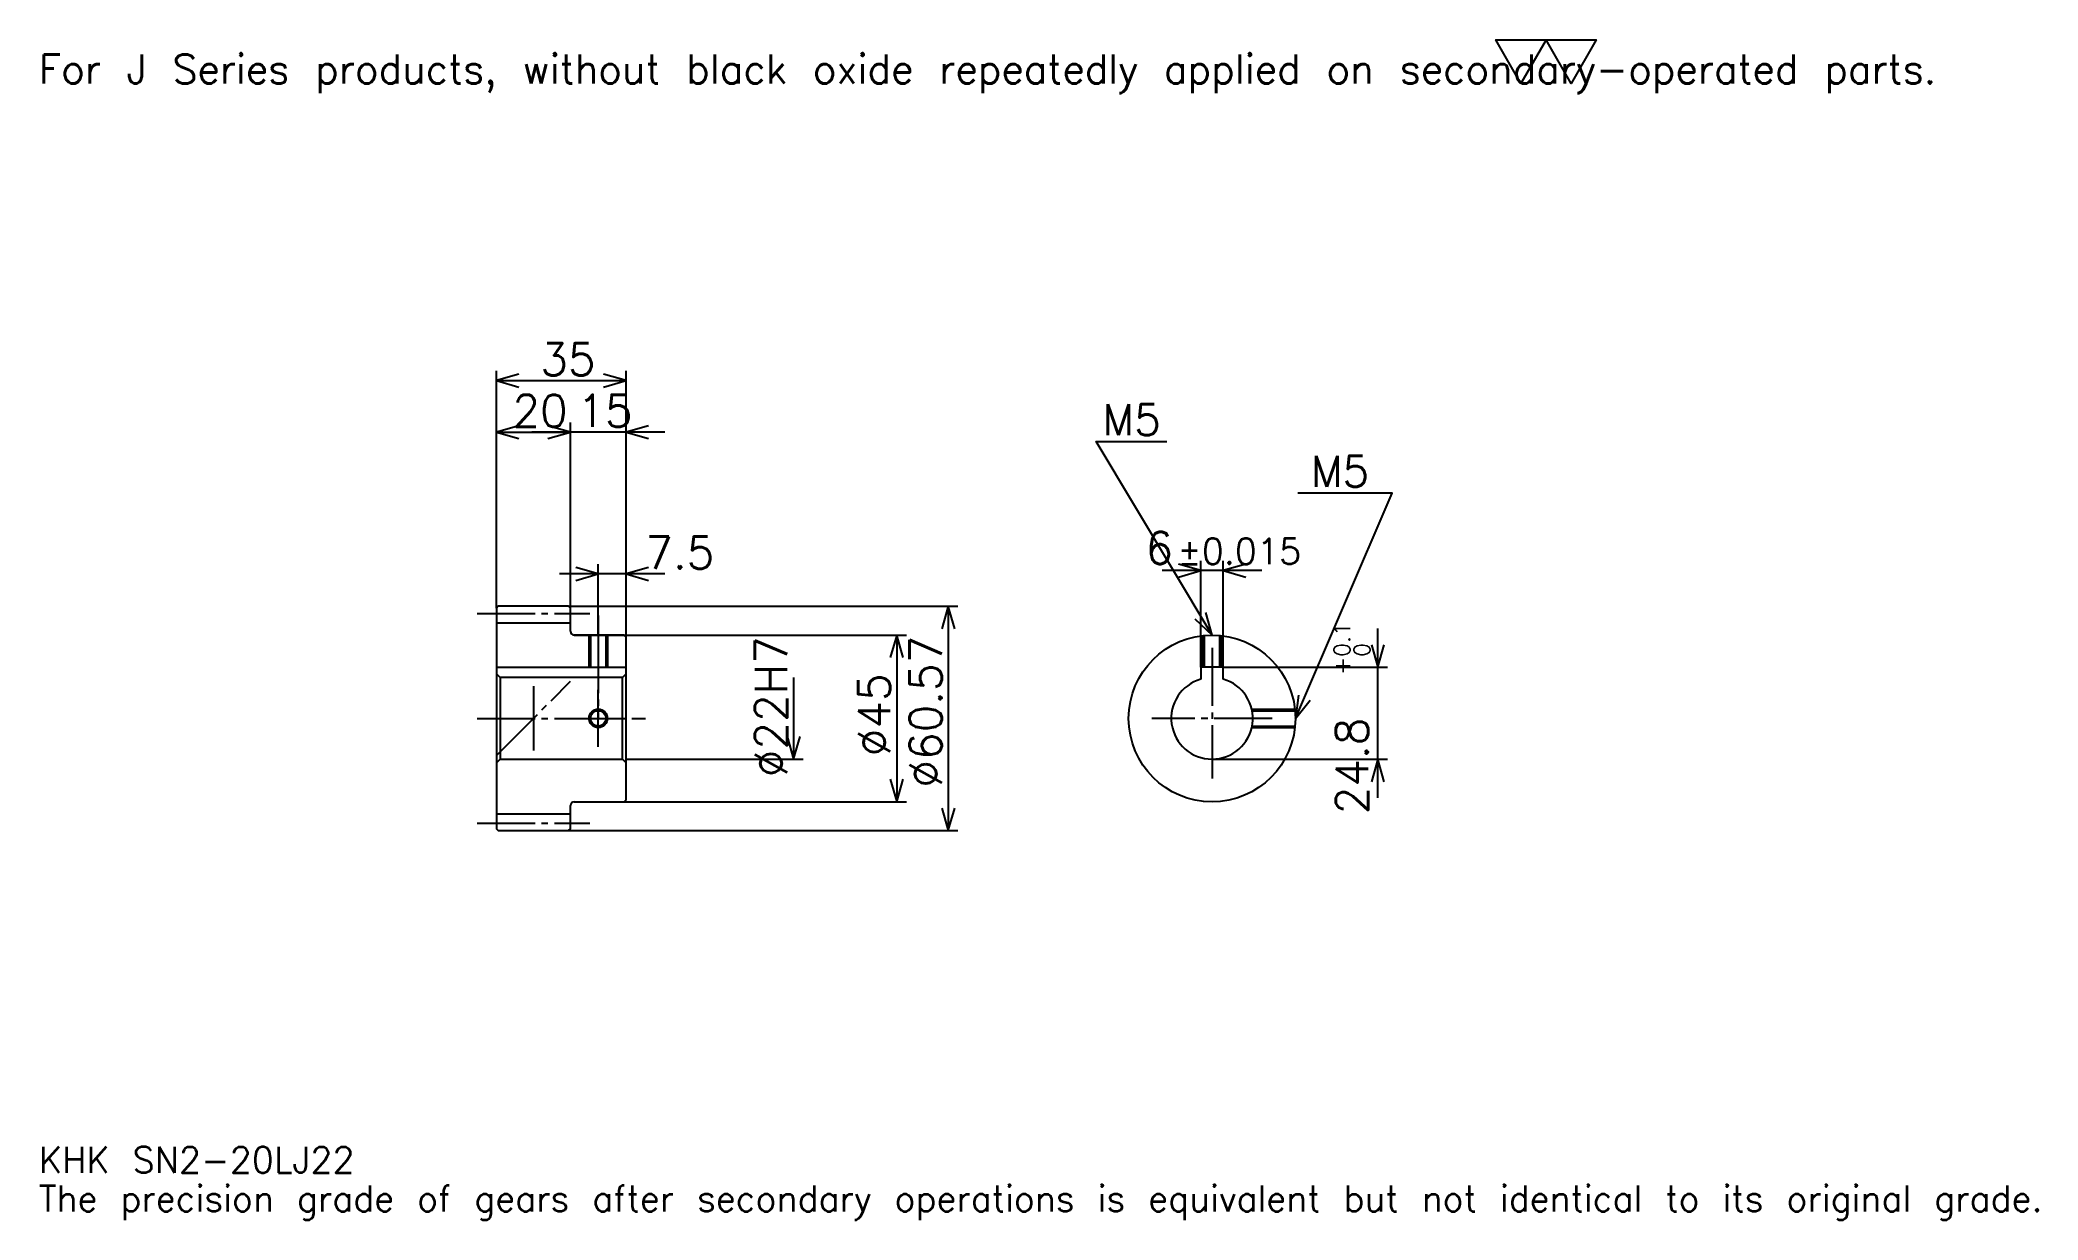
# Model space of a CAD drawing. Extents: x 18 to 557, y 6 to 325.
import ezdxf

# ---------------------------------------------------------------- set-up
doc = ezdxf.new("R2010")
doc.units = 0
doc.linetypes.add('DASHDOT', pattern=[20.869564, 15.652174, -1.73913, 1.73913, -1.73913])
doc.layers.get('0').update_dxf_attribs({"linetype": 'CONTINUOUS'})
doc.layers.add('DASHDOT', color=6, linetype='DASHDOT')
doc.styles.add('KANJI', font='TXT', dxfattribs={"bigfont": 'BIGFONT'})

msp = doc.modelspace()

# ---------------------------------------------------------------- linework, layer by layer
at = {"color": 5}
for p, q in [((140.869568, 172.023407), (140.869568, 235.501663)), ((140.869568, 232.892975), (175.869568, 232.892975)), ((175.869568, 172.023407), (175.869568, 235.501663)), ((160.869568, 172.023407), (160.869568, 221.588623)), ((140.869568, 218.979919), (160.869568, 218.979919)), ((186.304352, 218.979919), (150.434784, 218.979919)), ((331.021729, 155.539139), (331.021729, 184.234787)), ((337.021729, 155.539139), (337.021729, 184.234787)), ((186.304352, 180.719055), (157.934784, 180.719055)), ((168.369568, 172.023407), (168.369568, 183.327759)), ((347.456543, 181.626099), (320.586975, 181.626099)), ((140.869568, 171.523407), (140.869568, 172.023407)), ((160.369568, 172.023407), (175.869568, 172.023407)), ((160.869568, 171.523407), (160.869568, 172.023407)), ((168.369568, 164.239136), (168.369568, 172.023407)), ((168.369568, 164.239136), (168.369568, 172.023407)), ((175.869568, 172.023407), (265.434784, 172.023407)), ((175.869568, 163.739136), (175.869568, 172.023407)), ((262.82608, 172.023407), (262.82608, 111.454865)), ((161.869568, 164.239136), (175.869568, 164.239136)), ((175.869568, 164.239136), (251.521744, 164.239136)), ((248.913055, 164.239136), (248.913055, 119.239136)), ((378.760864, 120.304352), (378.760864, 165.973923)), ((221.08696, 152.739136), (221.08696, 130.739136)), ((337.021729, 155.539139), (381.369568, 155.539139)), ((175.869568, 130.739136), (223.695648, 130.739136)), ((334.021729, 130.739136), (381.369568, 130.739136)), ((161.869568, 119.239136), (175.869568, 119.239136)), ((175.869568, 119.239136), (251.521744, 119.239136)), ((160.369568, 111.454865), (175.869568, 111.454865)), ((175.869568, 111.454865), (265.434784, 111.454865))]:
    msp.add_line(p, q, dxfattribs=at)
at = {"color": 4}
for p, q in [((140.869568, 167.523407), (160.869568, 167.523407)), ((140.869568, 155.539139), (175.869568, 155.539139)), ((141.869568, 152.739136), (141.869568, 130.739136)), ((174.869568, 152.739136), (175.869568, 153.739136)), ((174.869568, 130.739136), (175.869568, 129.739136)), ((140.869568, 115.954865), (160.869568, 115.954865))]:
    msp.add_line(p, q, dxfattribs=at)
at = {"color": 7}
msp.add_line((150.869568, 150.434784), (150.869568, 133.043488), dxfattribs=at)
msp.add_lwpolyline([(417.391296, 313.043488), (410.608673, 324.800018), (437.739136, 324.800018), (430.956512, 313.043488), (424.17392, 324.800018), (417.391296, 313.043488)], dxfattribs=at)
at = {"color": 5}
for points in [[(146.956528, 234.632095), (140.869568, 232.892975), (146.956528, 231.153839)], [(169.782608, 231.153839), (175.869568, 232.892975), (169.782608, 234.632095)], [(146.956528, 220.719055), (140.869568, 218.979919), (146.956528, 217.240799)], [(154.782608, 217.240799), (160.869568, 218.979919), (154.782608, 220.719055)], [(154.782608, 217.240799), (160.869568, 218.979919), (154.782608, 220.719055)], [(181.956528, 220.719055), (175.869568, 218.979919), (181.956528, 217.240799)], [(334.021729, 164.239136), (302.717407, 216.413055), (321.847839, 216.413055)], [(356.521729, 141.739136), (382.608704, 202.5), (357.217407, 202.5)], [(324.934784, 179.886963), (331.021729, 181.626099), (324.934784, 183.365219)], [(343.108704, 183.365219), (337.021729, 181.626099), (343.108704, 179.886963)], [(162.282608, 178.979919), (168.369568, 180.719055), (162.282608, 182.458191)], [(181.956528, 182.458191), (175.869568, 180.719055), (181.956528, 178.979919)], [(264.565216, 165.936447), (262.82608, 172.023407), (261.086975, 165.936447)], [(329.398743, 168.563889), (334.021729, 164.239136), (332.381317, 170.353439)], [(250.652176, 158.152176), (248.913055, 164.239136), (247.17392, 158.152176)], [(377.021729, 161.626099), (378.760864, 155.539139), (380.5, 161.626099)], [(357.325073, 148.018494), (356.521729, 141.739136), (360.52121, 146.646271)], [(219.347839, 136.826096), (221.08696, 130.739136), (222.82608, 136.826096)], [(380.5, 124.652176), (378.760864, 130.739136), (377.021729, 124.652176)], [(247.17392, 125.326096), (248.913055, 119.239136), (250.652176, 125.326096)], [(261.086975, 117.541824), (262.82608, 111.454865), (264.565216, 117.541824)]]:
    msp.add_lwpolyline(points, dxfattribs=at)
at = {"color": 4}
for points in [[(160.869568, 165.239136), (160.869568, 171.523407), (160.369568, 172.023407), (141.369568, 172.023407), (140.869568, 171.523407), (140.869568, 129.739136)], [(161.869568, 119.239136), (175.369568, 119.239136), (175.869568, 119.739136), (175.869568, 163.739136), (175.369568, 164.239136), (161.869568, 164.239136)], [(165.869568, 164.239136), (165.869568, 155.539139)], [(166.304565, 164.239136), (166.304565, 155.539139)], [(170.43457, 164.239136), (170.43457, 155.539139)], [(170.869568, 164.239136), (170.869568, 155.539139)], [(331.521729, 155.539139), (331.521729, 164.099823)], [(331.956726, 155.539139), (331.956726, 164.14418)], [(336.086731, 155.539139), (336.086731, 164.14418)], [(336.521729, 155.539139), (336.521729, 164.099823)], [(140.869568, 129.739136), (141.869568, 130.739136), (174.869568, 130.739136), (174.869568, 152.739136), (141.869568, 152.739136), (140.869568, 153.739136)], [(337.021729, 152.322144), (337.021729, 155.539139), (331.021729, 155.539139), (331.021729, 152.322144)], [(344.733887, 144.239136), (356.382416, 144.239136)], [(344.826172, 143.804138), (356.426788, 143.804138)], [(344.733887, 139.239136), (356.382416, 139.239136)], [(344.826172, 139.674133), (356.426788, 139.674133)], [(140.869568, 129.739136), (140.869568, 111.954865), (141.369568, 111.454865), (160.369568, 111.454865), (160.869568, 111.954865), (160.869568, 118.239136)]]:
    msp.add_lwpolyline(points, dxfattribs=at)
for centre, radius in [((334.021729, 141.739136), 22.5), ((168.369568, 141.739136), 2.065)]:
    msp.add_circle(centre, radius, dxfattribs=at)
at = {"color": 7}
msp.add_circle((168.369568, 141.739136), 2.5, dxfattribs=at)
at = {"color": 4}
for centre, radius, start, end in [((161.869568, 165.239136), 1, 180, 270), ((334.021729, 141.739136), 11, 105.82662089, 74.17337911), ((161.869568, 118.239136), 1, 90, 180)]:
    msp.add_arc(centre, radius, start, end, dxfattribs=at)
at = {"layer": 'DASHDOT', "color": 7}
for p, q in [((135.652176, 170.023407), (166.08696, 170.023407)), ((168.369568, 164.239136), (168.369568, 141.739136)), ((334.021729, 160.756531), (334.021729, 125.521744)), ((140.869568, 131.739136), (160.869568, 151.739136)), ((135.652176, 141.739136), (181.08696, 141.739136)), ((350.239136, 141.739136), (317.804352, 141.739136)), ((135.652176, 113.454865), (166.08696, 113.454865))]:
    msp.add_line(p, q, dxfattribs=at)
for points in [[(168.369568, 169.456528), (168.369568, 150.321747)], [(168.369568, 134.021744), (168.369568, 149.456528)], [(160.652176, 141.739136), (176.08696, 141.739136)]]:
    msp.add_lwpolyline(points, dxfattribs=at)

# ---------------------------------------------------------------- texts
at = {"color": 7, "style": 'KANJI'}
for s, height, p in [('For J Series products, without black oxide repeatedly applied on secondary-operated parts.', 7.826087, (17.391304, 313.043488)), ('35', 8.695652, (152.717392, 234.284271)), ('20', 8.695652, (145.217392, 220.371231)), ('15', 8.695652, (162.717392, 220.371231)), ('M5', 8.347826, (304.456543, 218.152176)), ('M5', 8.347826, (360.695679, 204.239136)), ('7.5', 8.695652, (181.08696, 182.110352)), ('6', 8.695652, (316.072205, 183.365219)), ('%%p0.015', 6.956522, (324.67981, 183.365219)), ('KHK SN2-20LJ22', 6.956522, (17.391304, 19.130434)), ('The precision grade of gears after secondary operations is equivalent but not identical to its original grade.', 6.956522, (17.391304, 8.695652))]:
    msp.add_text(s, height=height, dxfattribs=at).set_placement(p)
for s, height, p in [('%%c22H7', 8.695652, (219.347839, 125.869568)), ('%%c60.57', 8.695652, (261.086975, 123.04348)), ('0.1', 4.347826, (371.282623, 158.372498)), ('+', 4.347826, (371.282623, 153.502945)), ('0', 4.347826, (376.67392, 158.372498)), ('%%c45', 8.695652, (247.17392, 131.521744)), ('24.8', 8.695652, (376.152191, 115.864716))]:
    msp.add_text(s, height=height, rotation=90, dxfattribs=at).set_placement(p)

doc.saveas('drawing.dxf')
